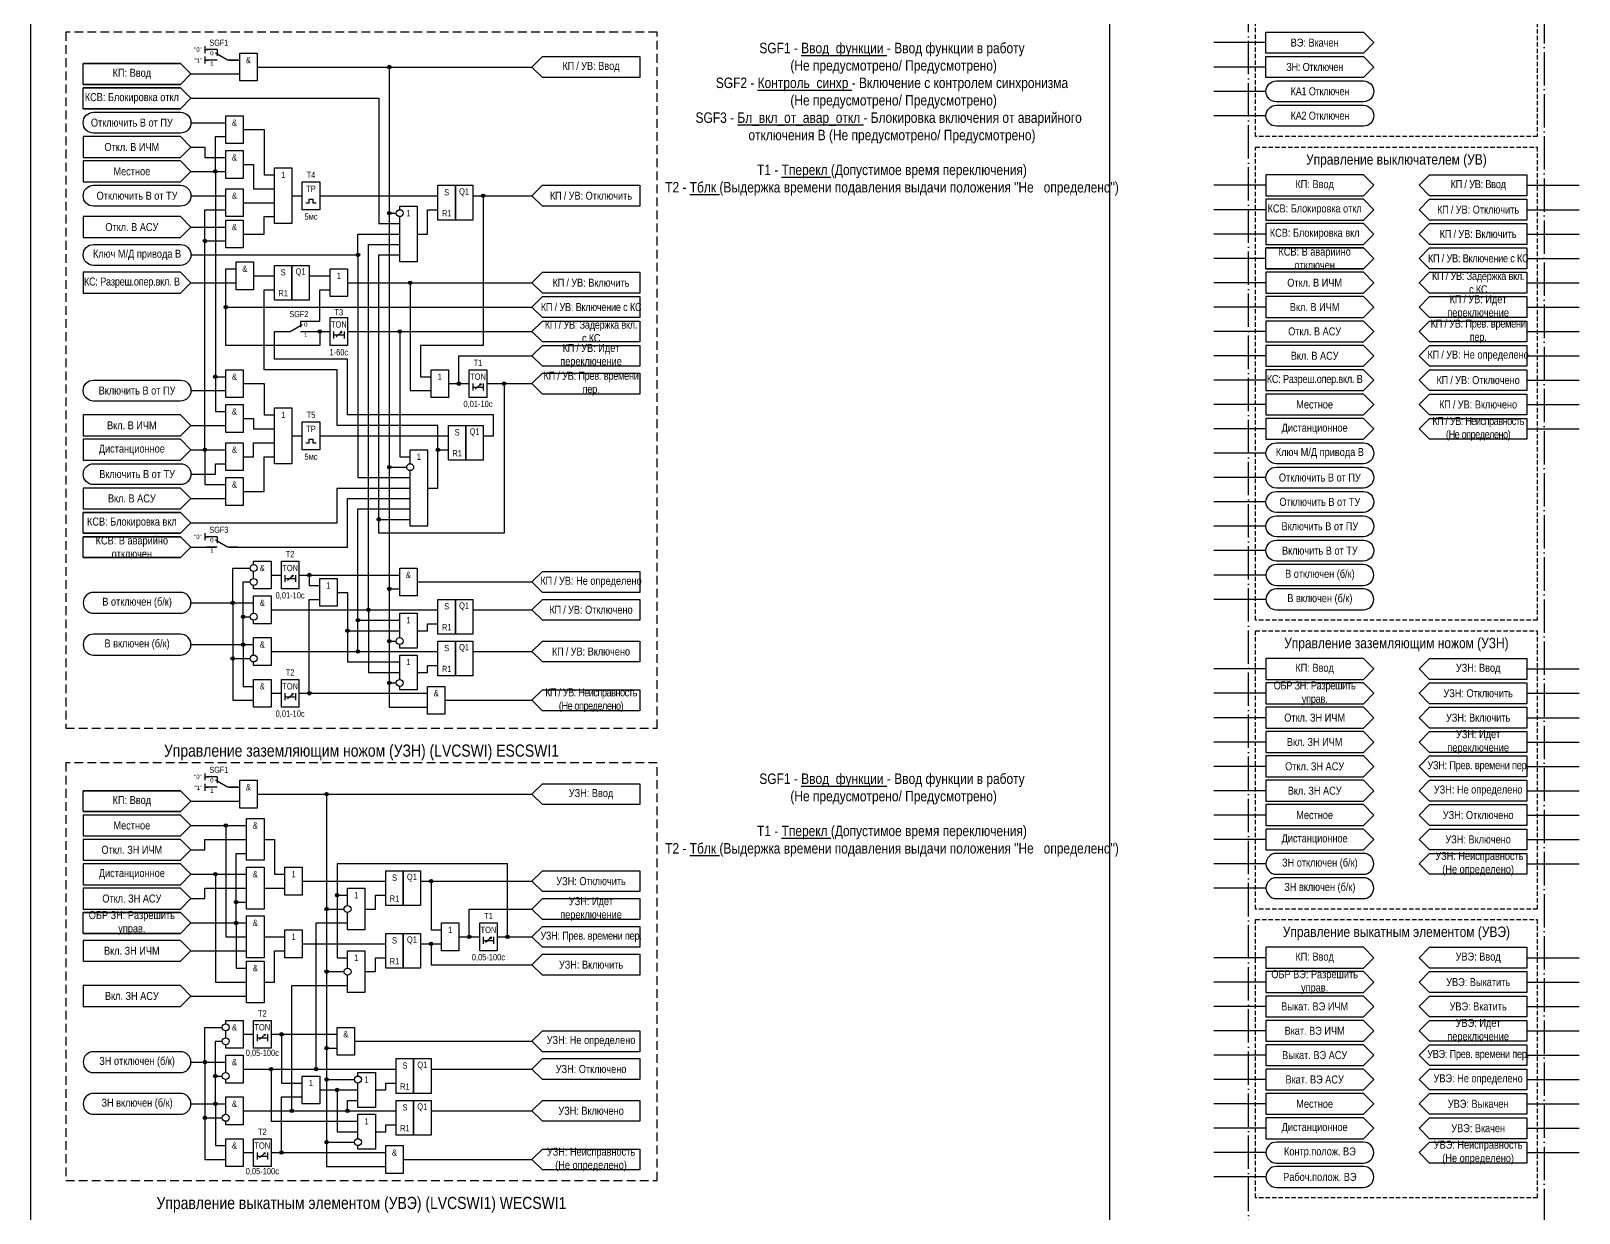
# Model space of a CAD drawing. Header units: millimetres. Extents: x -45 to 445, y -162 to 682.
# Drawn here: x 0 to 445, y 130.6 to 470.4 of the extents above; entities that cross this region are included whole.
import ezdxf
from ezdxf.enums import TextEntityAlignment as Align

# ---------------------------------------------------------------- set-up
doc = ezdxf.new("R2010")
doc.units = ezdxf.units.MM
doc.linetypes.add('ACAD_ISO04W100', pattern=[30, 24, -3, 0, -3])
doc.linetypes.add('штриховая2', pattern=[0.375, 0.25, -0.125])
doc.layers.add('TEXT', color=7, linetype='Continuous', lineweight=25)
doc.layers.add('Основная', color=7, linetype='Continuous')
doc.styles.add('2.5_Gost_RD', font='ARIALN.TTF', dxfattribs={"height": 2.5})
doc.styles.add('3.5_Gost_RD', font='ARIALN.TTF', dxfattribs={"height": 3.5})
doc.styles.add('Вывод', font='ARIALN.TTF', dxfattribs={"height": 2.5})
doc.styles.add('Компонент', font='ARIALN.TTF', dxfattribs={"height": 3.5})

# ---------------------------------------------------------------- blocks, each defined once
blk = doc.blocks.new('Точка')
at = {"ltscale": 100}
h = blk.add_hatch(color=256, dxfattribs=at)
h.dxf.hatch_style = 1
edge = h.paths.add_edge_path()
edge.add_arc((0, 0), 0.5, 0, 360)
blk.add_circle((0, 0), 0.5, dxfattribs=at)
blk = doc.blocks.new('*U78')
at = {"layer": 'Основная', "color": 0}
blk.add_line((0, 0), (7, 4), dxfattribs=at)
at = {"layer": 'Основная', "ltscale": 0.35}
blk.add_line((6, 6), (6, 2.5), dxfattribs=at)
blk = doc.blocks.new('*U80')
at = {"layer": 'Основная', "color": 0}
for p, q in [((-3, 6), (-9, 6)), ((-3, 0), (-9, 0)), ((9, 0), (3, 0))]:
    blk.add_line(p, q, dxfattribs=at)
at = {"layer": 'Основная', "ltscale": 0.25, "xscale": -1}
blk.add_blockref('*U78', (3, 0), dxfattribs=at)
at = {"layer": 'Основная'}
for tag, height, style, p in [('ОУ', 3.5, 'Компонент', (-2, 10)), ('В1', 2.5, 'Вывод', (-14, 6)), ('В2', 2.5, 'Вывод', (-6, 4)), ('В3', 2.5, 'Вывод', (-6, -2))]:
    blk.add_attdef(tag, text='', height=height, dxfattribs=dict(at, style=style)).set_placement(p, align=Align.MIDDLE_CENTER)
blk = doc.blocks.new('*U90')
at = {"layer": 'Основная', "color": 0}
for p, q in [((-9, 0), (-3, 0)), ((3, 6), (9, 6)), ((3, 0), (9, 0))]:
    blk.add_line(p, q, dxfattribs=at)
at = {"layer": 'Основная', "ltscale": 0.25}
blk.add_blockref('*U78', (-3, 0), dxfattribs=at)
at = {"layer": 'Основная'}
for tag, height, style, p in [('ОУ', 3.5, 'Компонент', (2, 10)), ('В2', 2.5, 'Вывод', (6, 4)), ('В1', 2.5, 'Вывод', (14, 6)), ('В3', 2.5, 'Вывод', (6, -2))]:
    blk.add_attdef(tag, text='', height=height, dxfattribs=dict(at, style=style)).set_placement(p, align=Align.MIDDLE_CENTER)

msp = doc.modelspace()

# ---------------------------------------------------------------- linework, layer by layer
at = {"ltscale": 100}
for p, q in [((50, 466), (50, 464)), ((50, 465), (51, 465)), ((50, 463), (50, 461)), ((355, 467), (340, 467)), ((50, 462), (51, 462)), ((355, 460), (340, 460)), ((355, 453), (340, 453)), ((355, 446), (340, 446)), ((355, 426), (340, 426)), ((430, 426), (445, 426)), ((355, 419), (340, 419)), ((430, 419), (445, 419)), ((355, 412), (340, 412)), ((430, 412), (445, 412)), ((355, 405), (340, 405)), ((430, 405), (445, 405)), ((355, 398), (340, 398)), ((430, 398), (445, 398)), ((355, 391), (340, 391)), ((430, 391), (445, 391)), ((87.7, 382.46), (89.37, 383.95)), ((89.37, 383.95), (88.85, 383.73)), ((89.37, 383.95), (89.11, 383.48)), ((355, 384), (340, 384)), ((430, 384), (445, 384)), ((355, 377), (340, 377)), ((430, 377), (445, 377)), ((355, 370), (340, 370)), ((430, 370), (445, 370)), ((127.7, 367.46), (129.37, 368.95)), ((129.37, 368.95), (128.85, 368.73)), ((129.37, 368.95), (129.11, 368.48)), ((355, 363), (340, 363)), ((430, 363), (445, 363)), ((355, 356), (340, 356)), ((430, 356), (445, 356)), ((355, 349), (340, 349)), ((355, 342), (340, 342)), ((355, 335), (340, 335)), ((50, 326), (50, 324)), ((50, 325), (51, 325)), ((355, 328), (340, 328)), ((355, 321), (340, 321)), ((77, 314), (77, 314)), ((355, 314), (340, 314)), ((355, 307), (340, 307)), ((355, 287), (340, 287)), ((430, 287), (445, 287)), ((77, 280), (77, 280)), ((355, 280), (340, 280)), ((430, 280), (445, 280)), ((355, 273), (340, 273)), ((430, 273), (445, 273)), ((355, 266), (340, 266)), ((430, 266), (445, 266)), ((355, 259), (340, 259)), ((430, 259), (445, 259)), ((50, 257), (50, 255)), ((50, 256), (51, 256)), ((50, 254), (50, 252)), ((50, 253), (51, 253)), ((355, 252), (340, 252)), ((430, 252), (445, 252)), ((355, 245), (340, 245)), ((430, 245), (445, 245)), ((430, 242), (402, 242)), ((355, 238), (340, 238)), ((430, 238), (445, 238)), ((430, 235), (402, 235)), ((355, 231), (340, 231)), ((430, 231), (445, 231)), ((355, 224), (340, 224)), ((123, 210), (129, 210)), ((134, 210), (134, 210)), ((355, 204), (340, 204)), ((430, 204), (445, 204)), ((355, 197), (340, 197)), ((430, 197), (445, 197)), ((355, 190), (340, 190)), ((430, 190), (445, 190)), ((355, 183), (340, 183)), ((430, 183), (445, 183)), ((69, 182), (69, 182)), ((430, 180), (402, 180)), ((355, 176), (340, 176)), ((430, 176), (445, 176)), ((430, 173), (402, 173)), ((355, 169), (340, 169)), ((430, 166), (402, 166)), ((430, 169), (445, 169)), ((355, 162), (340, 162)), ((430, 162), (445, 162)), ((430, 159), (402, 159)), ((355, 155), (340, 155)), ((430, 152), (402, 152)), ((430, 155), (445, 155)), ((69, 148), (69, 148)), ((355, 148), (340, 148)), ((430, 148), (445, 148)), ((430, 145), (402, 145)), ((355, 141), (340, 141))]:
    msp.add_line(p, q, dxfattribs=at)
at = {"color": 7, "ltscale": 100}
for p, q in [((73.7, 312.46), (75.37, 313.95)), ((75.37, 313.95), (74.85, 313.73)), ((75.37, 313.95), (75.11, 313.48)), ((73.7, 278.46), (75.37, 279.95)), ((75.37, 279.95), (74.85, 279.73)), ((75.37, 279.95), (75.11, 279.48)), ((130.7, 208.46), (132.37, 209.95)), ((132.37, 209.95), (131.85, 209.73)), ((132.37, 209.95), (132.11, 209.48)), ((65.7, 180.46), (67.37, 181.95)), ((67.37, 181.95), (66.85, 181.73)), ((67.37, 181.95), (67.11, 181.48)), ((65.7, 146.46), (67.37, 147.95)), ((67.37, 147.95), (66.85, 147.73)), ((67.37, 147.95), (67.11, 147.48))]:
    msp.add_line(p, q, dxfattribs=at)
at = {"color": 3, "ltscale": 100}
msp.add_lwpolyline([(0, 670), (310, 670), (310, 0), (0, 0)], close=True, dxfattribs=at)
at = {"color": 251, "linetype": 'ACAD_ISO04W100', "lineweight": 30, "ltscale": 0.4, "true_color": 0x58595b}
msp.add_lwpolyline([(350, 670), (435, 670), (435, 107), (350, 107)], close=True, dxfattribs=at)
at = {"linetype": 'штриховая2', "ltscale": 5}
for points in [[(352, 499), (433, 499), (433, 440), (352, 440)], [(352, 437), (433, 437), (433, 301), (352, 301)], [(352, 298), (433, 298), (433, 218), (352, 218)], [(352, 215), (433, 215), (433, 135), (352, 135)]]:
    msp.add_lwpolyline(points, close=True, dxfattribs=at)
at = {"linetype": 'штриховая2', "ltscale": 10}
for points in [[(180, 470), (10, 470), (10, 270), (180, 270)], [(180, 260), (10, 260), (10, 140), (180, 140)]]:
    msp.add_lwpolyline(points, close=True, dxfattribs=at)
at = {"ltscale": 100}
for points in [[(355, 470), (383, 470), (386, 467), (383, 464), (355, 464), (355, 470)], [(144, 460), (147, 463), (175, 463), (175, 457), (147, 457), (144, 460)], [(355, 463), (383, 463), (386, 460), (383, 457), (355, 457), (355, 463)], [(15, 455), (43, 455), (46, 458), (43, 461), (15, 461), (43, 461), (46, 458), (43, 455), (15, 455), (15, 461)], [(57, 462), (60, 462)], [(65, 460), (144, 460)], [(65, 460), (103, 460), (103, 418), (105, 418)], [(65, 460), (103, 460), (103, 345), (108, 345)], [(65, 460), (103, 460), (103, 295), (105, 295)], [(65, 460), (103, 460), (103, 276), (114, 276)], [(65, 460), (103, 460), (103, 310), (106, 310)], [(65, 460), (103, 460), (103, 283), (105, 283)], [(15, 448), (43, 448), (46, 451), (43, 454), (15, 454), (43, 454), (46, 451), (43, 448), (15, 448), (15, 454)], [(46, 458), (60, 458)], [(46, 451), (100, 451), (100, 415), (106, 415)], [(46, 444), (56, 444)], [(61, 442), (67, 442), (67, 429), (70, 429)], [(46, 430), (53, 430), (53, 440), (56, 440)], [(46, 437), (50, 437), (50, 434), (56, 434)], [(61, 432), (64, 432), (64, 425), (70, 425)], [(46, 430), (53, 430), (53, 371), (56, 371)], [(46, 430), (53, 430), (53, 361), (56, 361)], [(46, 430), (56, 430)], [(399, 426), (402, 429), (430, 429), (430, 423), (402, 423), (399, 426)], [(46, 423), (56, 423)], [(75, 423), (78, 423)], [(83, 423), (117, 423)], [(127, 423), (130, 423), (130, 380), (112, 380), (112, 371), (115, 371)], [(127, 423), (144, 423)], [(175, 420), (147, 420), (144, 423), (147, 426), (175, 426), (175, 420), (147, 420), (144, 423), (147, 426), (175, 426)], [(46, 350), (50, 350), (50, 419), (56, 419)], [(61, 421), (70, 421)], [(79, 421), (80, 421), (80, 422), (81, 422), (81, 421), (82, 421)], [(106, 419), (106, 420), (111, 420), (111, 404), (106, 404), (106, 417)], [(111, 412), (114, 412), (114, 419), (117, 419)], [(430, 416), (402, 416), (399, 419), (402, 422), (430, 422), (430, 416), (402, 416), (399, 419), (402, 422), (430, 422)], [(46, 414), (56, 414)], [(61, 412), (67, 412), (67, 417), (70, 417)], [(430, 409), (402, 409), (399, 412), (402, 415), (430, 415), (430, 409), (402, 409), (399, 412), (402, 415), (430, 415)], [(46, 406), (94, 406), (94, 412), (106, 412)], [(46, 350), (50, 350), (50, 410), (56, 410)], [(46, 406), (94, 406), (94, 342), (109, 342)], [(69, 304), (97, 304), (97, 409), (106, 409)], [(131, 369), (136, 369), (136, 326), (100, 326), (100, 406), (106, 406)], [(355, 402), (383, 402), (386, 405), (383, 408), (355, 408), (383, 408), (386, 405), (383, 402), (355, 402), (355, 408)], [(399, 405), (402, 408), (430, 408), (430, 402), (402, 402), (399, 405)], [(78, 384), (83, 384), (83, 380), (56, 380), (56, 402), (59, 402)], [(175, 395), (147, 395), (144, 398), (147, 401), (175, 401), (175, 395), (147, 395), (144, 398), (147, 401), (175, 401)], [(399, 398), (402, 401), (430, 401), (430, 395), (402, 395), (399, 398)], [(46, 398), (59, 398)], [(64, 400), (70, 400)], [(64, 400), (70, 400)], [(80, 400), (86, 400)], [(91, 398), (109, 398), (109, 367), (115, 367)], [(91, 398), (144, 398)], [(114, 339), (117, 339), (117, 357), (88, 357), (88, 373), (67, 373), (67, 396), (70, 396)], [(78, 387), (83, 387), (83, 396), (86, 396)], [(175, 388), (147, 388), (144, 391), (147, 394), (175, 394), (175, 388), (147, 388), (144, 391), (147, 394), (175, 394)], [(399, 391), (402, 394), (430, 394), (430, 388), (402, 388), (399, 391)], [(78, 384), (83, 384), (83, 380), (56, 380), (56, 391), (144, 391)], [(130, 354), (133, 354), (133, 360), (91, 360), (91, 376), (70, 376), (70, 384), (73, 384)], [(78, 384), (86, 384)], [(87, 384), (87, 382)], [(87, 383), (90, 383)], [(90, 384), (90, 382)], [(91, 384), (144, 384)], [(91, 384), (106, 384), (106, 348), (109, 348)], [(175, 381), (147, 381), (144, 384), (147, 387), (175, 387), (175, 381), (147, 381), (144, 384), (147, 387), (175, 387)], [(430, 381), (402, 381), (399, 384), (402, 387), (430, 387), (430, 381), (402, 381), (399, 384), (402, 387), (430, 387)], [(175, 374), (147, 374), (144, 377), (147, 380), (175, 380), (175, 374), (147, 374), (144, 377), (147, 380), (175, 380)], [(399, 377), (402, 380), (430, 380), (430, 374), (402, 374), (399, 377)], [(120, 369), (123, 369), (123, 377), (144, 377)], [(175, 366), (147, 366), (144, 369), (147, 372), (175, 372), (175, 366), (147, 366), (144, 369), (147, 372), (175, 372)], [(399, 370), (402, 373), (430, 373), (430, 367), (402, 367), (399, 370)], [(46, 367), (56, 367)], [(61, 369), (67, 369), (67, 360), (70, 360)], [(131, 369), (136, 369), (136, 326), (100, 326), (100, 330), (109, 330)], [(120, 369), (126, 369)], [(127, 369), (127, 367)], [(127, 368), (130, 368)], [(130, 369), (130, 367)], [(131, 369), (144, 369)], [(399, 363), (402, 366), (430, 366), (430, 360), (402, 360), (399, 363)], [(46, 357), (56, 357)], [(61, 359), (64, 359), (64, 356), (70, 356)], [(399, 356), (402, 359), (430, 359), (430, 353), (402, 353), (399, 356)], [(61, 348), (64, 348), (64, 352), (70, 352)], [(75, 354), (78, 354)], [(79, 352), (80, 352), (80, 353), (81, 353), (81, 352), (82, 352)], [(83, 354), (120, 354)], [(46, 350), (56, 350)], [(46, 350), (50, 350), (50, 340), (56, 340)], [(61, 338), (67, 338), (67, 348), (70, 348)], [(109, 346), (109, 350), (114, 350), (114, 328), (109, 328), (109, 344)], [(114, 339), (117, 339), (117, 350), (120, 350)], [(46, 343), (53, 343), (53, 346), (56, 346)], [(46, 329), (88, 329), (88, 339), (109, 339)], [(46, 336), (56, 336)], [(57, 322), (91, 322), (91, 336), (109, 336)], [(15, 326), (43, 326), (46, 329), (43, 332), (15, 332), (43, 332), (46, 329), (43, 326), (15, 326), (15, 332)], [(69, 292), (94, 292), (94, 333), (109, 333)], [(15, 319), (43, 319), (46, 322), (43, 325), (15, 325), (43, 325), (46, 322), (43, 319), (15, 319), (15, 325)], [(46, 322), (53, 322)], [(46, 306), (58, 306), (58, 316), (63, 316)], [(64, 317), (64, 318), (69, 318), (69, 310), (64, 310), (64, 311)], [(46, 294), (61, 294), (61, 312), (63, 312)], [(64, 313), (64, 315)], [(69, 314), (72, 314)], [(73, 314), (73, 312)], [(73, 313), (76, 313)], [(76, 314), (76, 312)], [(77, 314), (106, 314)], [(77, 314), (80, 314), (80, 311), (83, 311)], [(111, 312), (144, 312)], [(175, 309), (147, 309), (144, 312), (147, 315), (175, 315), (175, 309), (147, 309), (144, 312), (147, 315), (175, 315)], [(64, 303), (64, 308), (69, 308), (69, 300), (64, 300), (64, 301)], [(88, 309), (91, 309), (91, 298), (106, 298)], [(88, 309), (91, 309), (91, 289), (106, 289)], [(46, 306), (64, 306)], [(46, 306), (58, 306), (58, 290), (63, 290)], [(46, 306), (58, 306), (58, 278), (64, 278)], [(69, 304), (117, 304)], [(69, 304), (97, 304), (97, 286), (106, 286)], [(77, 280), (80, 280), (80, 307), (83, 307)], [(106, 296), (106, 303), (111, 303), (111, 293), (106, 293), (106, 294)], [(127, 304), (144, 304)], [(175, 301), (147, 301), (144, 304), (147, 307), (175, 307), (175, 301), (147, 301), (144, 304), (147, 307), (175, 307)], [(46, 294), (61, 294), (61, 302), (63, 302)], [(69, 292), (94, 292), (94, 301), (106, 301)], [(111, 298), (114, 298), (114, 300), (117, 300)], [(46, 294), (64, 294)], [(46, 294), (61, 294), (61, 282), (64, 282)], [(64, 291), (64, 296), (69, 296), (69, 288), (64, 288), (64, 289)], [(175, 289), (147, 289), (144, 292), (147, 295), (175, 295), (175, 289), (147, 289), (144, 292), (147, 295), (175, 295)], [(69, 292), (117, 292)], [(106, 284), (106, 291), (111, 291), (111, 281), (106, 281), (106, 282)], [(127, 292), (144, 292)], [(399, 287), (402, 290), (430, 290), (430, 284), (402, 284), (399, 287)], [(111, 286), (114, 286), (114, 288), (117, 288)], [(175, 275), (147, 275), (144, 278), (147, 281), (175, 281), (175, 275), (147, 275), (144, 278), (147, 281), (175, 281)], [(399, 280), (402, 283), (430, 283), (430, 277), (402, 277), (399, 280)], [(69, 280), (72, 280)], [(73, 280), (73, 278)], [(73, 279), (76, 279)], [(76, 280), (76, 278)], [(77, 280), (114, 280)], [(119, 278), (144, 278)], [(399, 273), (402, 276), (430, 276), (430, 270), (402, 270), (399, 273)], [(399, 266), (402, 269), (430, 269), (430, 263), (402, 263), (399, 266)], [(399, 259), (402, 262), (430, 262), (430, 256), (402, 256), (399, 259)], [(144, 251), (147, 254), (175, 254), (175, 248), (147, 248), (144, 251)], [(399, 252), (402, 255), (430, 255), (430, 249), (402, 249), (399, 252)], [(15, 246), (43, 246), (46, 249), (43, 252), (15, 252), (43, 252), (46, 249), (43, 246), (15, 246), (15, 252)], [(57, 253), (60, 253)], [(65, 251), (144, 251)], [(65, 251), (85, 251), (85, 218), (90, 218)], [(65, 251), (85, 251), (85, 200), (90, 200)], [(65, 251), (85, 251), (85, 169), (93, 169)], [(65, 251), (85, 251), (85, 144), (102, 144)], [(65, 251), (85, 251), (85, 178), (88, 178)], [(65, 251), (85, 251), (85, 151), (93, 151)], [(46, 249), (60, 249)], [(399, 245), (402, 248), (430, 248), (430, 242), (402, 242), (399, 245)], [(46, 242), (62, 242)], [(46, 242), (56, 242), (56, 210), (62, 210)], [(399, 238), (402, 241), (430, 241), (430, 235), (402, 235), (399, 238)], [(46, 235), (50, 235), (50, 238), (62, 238)], [(67, 238), (70, 238), (70, 228), (73, 228)], [(46, 214), (59, 214), (59, 234), (62, 234)], [(399, 231), (402, 234), (430, 234), (430, 228), (402, 228), (399, 231)], [(46, 228), (62, 228)], [(46, 228), (53, 228), (53, 197), (62, 197)], [(134, 210), (137, 210), (137, 231), (88, 231), (88, 222), (91, 222)], [(134, 210), (137, 210), (137, 231), (88, 231), (88, 204), (91, 204)], [(175, 223), (147, 223), (144, 226), (147, 229), (175, 229), (175, 223), (147, 223), (144, 226), (147, 229), (175, 229)], [(46, 221), (50, 221), (50, 224), (62, 224)], [(67, 224), (73, 224)], [(78, 226), (102, 226)], [(91, 219), (91, 224), (96, 224), (96, 212), (91, 212), (91, 217)], [(112, 226), (144, 226)], [(112, 226), (115, 226), (115, 212), (118, 212)], [(46, 214), (59, 214), (59, 220), (62, 220)], [(96, 218), (99, 218), (99, 222), (102, 222)], [(175, 215), (147, 215), (144, 218), (147, 221), (175, 221), (175, 215), (147, 215), (144, 218), (147, 221), (175, 221)], [(15, 211), (43, 211), (46, 214), (43, 217), (15, 217), (43, 217), (46, 214), (43, 211), (15, 211), (15, 217)], [(46, 214), (62, 214)], [(46, 214), (59, 214), (59, 201), (62, 201)], [(61, 172), (82, 172), (82, 214), (91, 214)], [(123, 210), (126, 210), (126, 218), (144, 218)], [(67, 210), (73, 210)], [(130, 210), (130, 208)], [(133, 210), (133, 208)], [(134, 210), (144, 210)], [(175, 207), (147, 207), (144, 210), (147, 213), (175, 213), (175, 207), (147, 207), (144, 210), (147, 213), (175, 213)], [(46, 206), (62, 206)], [(67, 197), (70, 197), (70, 206), (73, 206)], [(78, 208), (102, 208)], [(91, 201), (91, 206), (96, 206), (96, 194), (91, 194), (91, 199)], [(112, 208), (115, 208), (115, 202), (144, 202)], [(112, 208), (118, 208)], [(130, 209), (133, 209)], [(175, 199), (147, 199), (144, 202), (147, 205), (175, 205), (175, 199), (147, 199), (144, 202), (147, 205), (175, 205)], [(399, 204), (402, 207), (430, 207), (430, 201), (402, 201), (399, 204)], [(96, 200), (99, 200), (99, 204), (102, 204)], [(61, 160), (75, 160), (75, 196), (91, 196)], [(399, 197), (402, 200), (430, 200), (430, 194), (402, 194), (399, 197)], [(46, 193), (62, 193)], [(399, 190), (402, 193), (430, 193), (430, 187), (402, 187), (399, 190)], [(46, 174), (50, 174), (50, 184), (55, 184)], [(56, 185), (56, 186), (61, 186), (61, 178), (56, 178), (56, 179)], [(56, 181), (56, 183)], [(175, 177), (147, 177), (144, 180), (147, 183), (175, 183), (175, 177), (147, 177), (144, 180), (147, 183), (175, 183)], [(399, 183), (402, 186), (430, 186), (430, 180), (402, 180), (399, 183)], [(46, 162), (53, 162), (53, 180), (55, 180)], [(61, 182), (64, 182)], [(65, 182), (65, 180)], [(65, 181), (68, 181)], [(68, 182), (68, 180)], [(69, 182), (88, 182)], [(69, 182), (72, 182), (72, 168), (78, 168)], [(93, 180), (144, 180)], [(399, 176), (402, 179), (430, 179), (430, 173), (402, 173), (399, 176)], [(46, 174), (56, 174)], [(46, 174), (50, 174), (50, 158), (55, 158)], [(46, 174), (50, 174), (50, 146), (56, 146)], [(56, 171), (56, 176), (61, 176), (61, 168), (56, 168), (56, 169)], [(175, 169), (147, 169), (144, 172), (147, 175), (175, 175), (175, 169), (147, 169), (144, 172), (147, 175), (175, 175)], [(46, 162), (53, 162), (53, 170), (55, 170)], [(61, 172), (105, 172)], [(61, 172), (69, 172), (69, 157), (94, 157)], [(94, 170), (94, 171), (99, 171), (99, 161), (94, 161), (94, 168)], [(115, 172), (144, 172)], [(399, 169), (402, 172), (430, 172), (430, 166), (402, 166), (399, 169)], [(83, 166), (88, 166), (88, 154), (94, 154)], [(83, 166), (94, 166)], [(99, 166), (102, 166), (102, 168), (105, 168)], [(399, 162), (402, 165), (430, 165), (430, 159), (402, 159), (399, 162)], [(46, 162), (56, 162)], [(46, 162), (53, 162), (53, 150), (56, 150)], [(56, 159), (56, 164), (61, 164), (61, 156), (56, 156), (56, 157)], [(61, 160), (91, 160), (91, 163), (94, 163)], [(69, 148), (72, 148), (72, 164), (78, 164)], [(175, 157), (147, 157), (144, 160), (147, 163), (175, 163), (175, 157), (147, 157), (144, 160), (147, 163), (175, 163)], [(61, 160), (105, 160)], [(94, 152), (94, 159), (99, 159), (99, 149), (94, 149), (94, 150)], [(99, 154), (102, 154), (102, 156), (105, 156)], [(115, 160), (144, 160)], [(399, 155), (402, 158), (430, 158), (430, 152), (402, 152), (399, 155)], [(61, 148), (64, 148)], [(65, 148), (65, 146)], [(65, 147), (68, 147)], [(68, 148), (68, 146)], [(69, 148), (102, 148)], [(175, 143), (147, 143), (144, 146), (147, 149), (175, 149), (175, 143), (147, 143), (144, 146), (147, 149), (175, 149)], [(399, 148), (402, 151), (430, 151), (430, 145), (402, 145), (399, 148)], [(107, 146), (144, 146)]]:
    msp.add_lwpolyline(points, dxfattribs=at)
for points in [[(60, 464), (65, 464), (65, 456), (60, 456)], [(56, 446), (61, 446), (61, 438), (56, 438)], [(15, 440), (15, 434), (43, 434), (46, 437), (43, 440)], [(15, 433), (15, 427), (43, 427), (46, 430), (43, 433)], [(56, 436), (61, 436), (61, 428), (56, 428)], [(70, 431), (75, 431), (75, 415), (70, 415)], [(56, 425), (61, 425), (61, 417), (56, 417)], [(78, 427), (83, 427), (83, 419), (78, 419)], [(117, 426), (122, 426), (122, 416), (117, 416)], [(122, 426), (127, 426), (127, 416), (122, 416)], [(15, 417), (15, 411), (43, 411), (46, 414), (43, 417)], [(56, 416), (61, 416), (61, 408), (56, 408)], [(15, 401), (15, 395), (43, 395), (46, 398), (43, 401)], [(59, 404), (64, 404), (64, 396), (59, 396)], [(70, 403), (75, 403), (75, 393), (70, 393)], [(75, 403), (80, 403), (80, 393), (75, 393)], [(86, 402), (91, 402), (91, 394), (86, 394)], [(86, 388), (91, 388), (91, 380), (86, 380)], [(56, 373), (61, 373), (61, 365), (56, 365)], [(115, 373), (120, 373), (120, 365), (115, 365)], [(126, 373), (131, 373), (131, 365), (126, 365)], [(56, 363), (61, 363), (61, 355), (56, 355)], [(70, 362), (75, 362), (75, 346), (70, 346)], [(15, 360), (15, 354), (43, 354), (46, 357), (43, 360)], [(78, 358), (83, 358), (83, 350), (78, 350)], [(120, 357), (125, 357), (125, 347), (120, 347)], [(125, 357), (130, 357), (130, 347), (125, 347)], [(15, 353), (15, 347), (43, 347), (46, 350), (43, 353)], [(56, 352), (61, 352), (61, 344), (56, 344)], [(15, 339), (15, 333), (43, 333), (46, 336), (43, 339)], [(56, 342), (61, 342), (61, 334), (56, 334)], [(72, 318), (77, 318), (77, 310), (72, 310)], [(106, 316), (111, 316), (111, 308), (106, 308)], [(83, 313), (88, 313), (88, 305), (83, 305)], [(117, 307), (122, 307), (122, 297), (117, 297)], [(122, 307), (127, 307), (127, 297), (122, 297)], [(117, 295), (122, 295), (122, 285), (117, 285)], [(122, 295), (127, 295), (127, 285), (122, 285)], [(64, 284), (69, 284), (69, 276), (64, 276)], [(72, 284), (77, 284), (77, 276), (72, 276)], [(114, 282), (119, 282), (119, 274), (114, 274)], [(60, 255), (65, 255), (65, 247), (60, 247)], [(15, 245), (15, 239), (43, 239), (46, 242), (43, 245)], [(62, 244), (67, 244), (67, 232), (62, 232)], [(15, 238), (15, 232), (43, 232), (46, 235), (43, 238)], [(15, 231), (15, 225), (43, 225), (46, 228), (43, 231)], [(62, 230), (67, 230), (67, 218), (62, 218)], [(73, 230), (78, 230), (78, 222), (73, 222)], [(102, 229), (107, 229), (107, 219), (102, 219)], [(107, 229), (112, 229), (112, 219), (107, 219)], [(15, 224), (15, 218), (43, 218), (46, 221), (43, 224)], [(62, 216), (67, 216), (67, 204), (62, 204)], [(118, 214), (123, 214), (123, 206), (118, 206)], [(129, 214), (134, 214), (134, 206), (129, 206)], [(73, 212), (78, 212), (78, 204), (73, 204)], [(102, 211), (107, 211), (107, 201), (102, 201)], [(107, 211), (112, 211), (112, 201), (107, 201)], [(15, 209), (15, 203), (43, 203), (46, 206), (43, 209)], [(62, 203), (67, 203), (67, 191), (62, 191)], [(15, 196), (15, 190), (43, 190), (46, 193), (43, 196)], [(64, 186), (69, 186), (69, 178), (64, 178)], [(88, 184), (93, 184), (93, 176), (88, 176)], [(105, 175), (110, 175), (110, 165), (105, 165)], [(110, 175), (115, 175), (115, 165), (110, 165)], [(78, 170), (83, 170), (83, 162), (78, 162)], [(105, 163), (110, 163), (110, 153), (105, 153)], [(110, 163), (115, 163), (115, 153), (110, 153)], [(56, 152), (61, 152), (61, 144), (56, 144)], [(64, 152), (69, 152), (69, 144), (64, 144)], [(102, 150), (107, 150), (107, 142), (102, 142)]]:
    msp.add_lwpolyline(points, close=True, dxfattribs=at)
for points in [[(358, 450, -1), (358, 456), (383, 456, -1), (383, 450)], [(18, 441, -1), (18, 447), (43, 447, -1), (43, 441)], [(358, 443, -1), (358, 449), (383, 449, -1), (383, 443)], [(18, 420, -1), (18, 426), (43, 426, -1), (43, 420)], [(18, 403, -1), (18, 409), (43, 409, -1), (43, 403)], [(18, 364, -1), (18, 370), (43, 370, -1), (43, 364)], [(358, 346, -1), (358, 352), (383, 352, -1), (383, 346)], [(18, 340, -1), (18, 346), (43, 346, -1), (43, 340)], [(358, 339, -1), (358, 345), (383, 345, -1), (383, 339)], [(358, 332, -1), (358, 338), (383, 338, -1), (383, 332)], [(358, 325, -1), (358, 331), (383, 331, -1), (383, 325)], [(358, 318, -1), (358, 324), (383, 324, -1), (383, 318)], [(358, 311), (383, 311, 1), (383, 317), (358, 317, 1)], [(18, 303), (43, 303, 1), (43, 309), (18, 309, 1)], [(358, 304), (383, 304, 1), (383, 310), (358, 310, 1)], [(18, 291), (43, 291, 1), (43, 297), (18, 297, 1)], [(358, 228), (383, 228, 1), (383, 234), (358, 234, 1)], [(358, 221), (383, 221, 1), (383, 227), (358, 227, 1)], [(18, 171), (43, 171, 1), (43, 177), (18, 177, 1)], [(18, 159), (43, 159, 1), (43, 165), (18, 165, 1)], [(358, 145), (383, 145, 1), (383, 151), (358, 151, 1)], [(358, 138), (383, 138, 1), (383, 144), (358, 144, 1)]]:
    msp.add_lwpolyline(points, format="xyb", close=True, dxfattribs=at)
for centre in [(106, 418), (109, 345), (64, 316), (64, 312), (64, 302), (106, 295), (64, 290), (106, 283), (91, 218), (91, 200), (56, 184), (56, 180), (56, 170), (94, 169), (56, 158), (94, 151)]:
    msp.add_circle(centre, 1, dxfattribs=at)
at = {"layer": 'TEXT', "ltscale": 100}
for points in [[(355, 429), (355, 423), (383, 423), (386, 426), (383, 429)], [(355, 422), (355, 416), (383, 416), (386, 419), (383, 422)], [(355, 415), (355, 409), (383, 409), (386, 412), (383, 415)], [(355, 401), (355, 395), (383, 395), (386, 398), (383, 401)], [(355, 394), (355, 388), (383, 388), (386, 391), (383, 394)], [(355, 387), (355, 381), (383, 381), (386, 384), (383, 387)], [(355, 380), (355, 374), (383, 374), (386, 377), (383, 380)], [(355, 373), (355, 367), (383, 367), (386, 370), (383, 373)], [(355, 366), (355, 360), (383, 360), (386, 363), (383, 366)], [(355, 359), (355, 353), (383, 353), (386, 356), (383, 359)], [(355, 290), (355, 284), (383, 284), (386, 287), (383, 290)], [(355, 283), (355, 277), (383, 277), (386, 280), (383, 283)], [(355, 276), (355, 270), (383, 270), (386, 273), (383, 276)], [(355, 269), (355, 263), (383, 263), (386, 266), (383, 269)], [(355, 262), (355, 256), (383, 256), (386, 259), (383, 262)], [(355, 255), (355, 249), (383, 249), (386, 252), (383, 255)], [(355, 248), (355, 242), (383, 242), (386, 245), (383, 248)], [(355, 241), (355, 235), (383, 235), (386, 238), (383, 241)], [(355, 207), (355, 201), (383, 201), (386, 204), (383, 207)], [(355, 200), (355, 194), (383, 194), (386, 197), (383, 200)], [(355, 193), (355, 187), (383, 187), (386, 190), (383, 193)], [(355, 186), (355, 180), (383, 180), (386, 183), (383, 186)], [(355, 179), (355, 173), (383, 173), (386, 176), (383, 179)], [(355, 172), (355, 166), (383, 166), (386, 169), (383, 172)], [(355, 165), (355, 159), (383, 159), (386, 162), (383, 165)], [(355, 158), (355, 152), (383, 152), (386, 155), (383, 158)]]:
    msp.add_lwpolyline(points, close=True, dxfattribs=at)

# ---------------------------------------------------------------- block references
at = {"ltscale": 100}
for p in [(103, 460), (53, 430), (130, 423), (103, 418), (50, 410), (94, 406), (109, 398), (56, 391), (83, 384), (106, 384), (53, 371), (123, 369), (136, 369), (50, 350), (117, 350), (103, 345), (100, 330), (103, 310), (103, 295), (85, 251), (56, 242), (53, 228), (88, 222), (59, 220), (85, 218), (59, 214), (137, 210), (85, 200), (85, 178), (85, 169)]:
    msp.add_blockref('Точка', p, dxfattribs=at)
at = {"color": 2, "ltscale": 100}
for p in [(80, 314), (58, 306), (97, 304), (61, 302), (91, 298), (94, 301), (61, 294), (58, 290), (94, 292), (80, 280), (103, 283), (72, 182), (50, 174), (53, 170), (69, 172), (82, 172), (88, 166), (53, 162), (75, 160), (91, 160), (50, 158), (85, 151), (72, 148)]:
    msp.add_blockref('Точка', p, dxfattribs=at)
at = {"color": 1, "ltscale": 100}
for p in [(115, 226), (126, 210), (115, 208)]:
    msp.add_blockref('Точка', p, dxfattribs=at)
at = {"layer": 'Основная', "ltscale": 0.25, "xscale": 0.5, "yscale": 0.5, "zscale": 0.5}
for p, values in [((55, 462), {'ОУ': 'SGF1', 'В1': '"0"', 'В2': '0', 'В3': '1'}), ((55, 322), {'ОУ': 'SGF3', 'В1': '"0"', 'В2': '0', 'В3': '1'}), ((55, 253), {'ОУ': 'SGF1', 'В1': '"0"', 'В2': '0', 'В3': '1'})]:
    msp.add_blockref('*U80', p, dxfattribs=at).add_auto_attribs(values)
at = {"layer": 'Основная', "ltscale": 0.25}
ref = msp.add_blockref('*U90', (76, 384), dxfattribs=dict(at, xscale=0.5, yscale=0.5, zscale=0.5))
ref.add_attrib('ОУ', 'SGF2', dxfattribs={"height": 1.75, "style": 'Компонент'}).set_placement((77, 389), align=Align.MIDDLE_CENTER)
ref.add_attrib('В2', '0', dxfattribs={"height": 1.25, "style": 'Вывод'}).set_placement((79, 386), align=Align.MIDDLE_CENTER)
ref.add_attrib('В3', '1', dxfattribs={"height": 1.25, "style": 'Вывод'}).set_placement((79, 383), align=Align.MIDDLE_CENTER)

# ---------------------------------------------------------------- texts
at = {"color": 0, "ltscale": 100, "char_height": 2.3, "width": 28, "attachment_point": 5, "style": '2.5_Gost_RD'}
for s, insert in [('{\\C256;ВЭ: Вкачен}', (369, 467)), ('{\\T0.95;\\C256;ЗН: Отключен}', (369, 460))]:
    msp.add_mtext(s, dxfattribs=dict(at, insert=insert))
at = {"ltscale": 100, "attachment_point": 5, "style": '2.5_Gost_RD'}
for s, insert, char_height, width in [('{\\C256;&}', (62.5, 462), 1.8, 5), ('{\\T0.95;КП / }УВ: Ввод', (161, 460), 2.3, 28), ('{\\T0.95;КА1 Отключен}', (370.5, 453), 2.3, 31), ('Отключить В от ПУ', (29, 444), 2.3, 28), ('{\\T0.95;КА2 Отключен}', (370.5, 446), 2.3, 31), ('{\\C256;&}', (58.5, 444), 1.8, 5), ('Откл. В ИЧМ', (29, 437), 2.3, 28), ('{\\C256;&}', (58.5, 434), 1.8, 5), ('Местное', (29, 430), 2.3, 28), ('1', (72.5, 429), 1.8, 5), ('T4', (80.5, 429), 1.8, 5), ('{\\T0.95;КП / УВ: Ввод}', (416, 426), 2.3, 28), ('Отключить В от ТУ', (30.5, 423), 2.3, 31), ('{\\C256;&}', (58.5, 423), 1.8, 5), ('TP', (80.5, 425), 1.8, 5), ('S', (119.5, 424), 1.8, 5), ('Q1', (124.5, 424), 1.8, 5), ('{\\T0.95;КП / }УВ: Отключить', (161, 423), 2.3, 28), ('1', (108.5, 418), 1.8, 5), ('R1', (119.5, 418), 1.8, 5), ('{\\T0.95;КП / }УВ: Отключить', (416, 419), 2.3, 28), ('Откл. В АСУ', (29, 414), 2.3, 28), ('{\\C256;&}', (58.5, 414), 1.8, 5), ('5мс', (80.5, 417), 1.8, 5), ('{\\T0.95;КП / }УВ: Включить', (416, 412), 2.3, 28), ('Ключ М/Д привода В', (30.5, 406), 2.3, 31), ('{\\C256;&}', (61.5, 402), 1.8, 5), ('S', (72.5, 401), 1.8, 5), ('Q1', (77.5, 401), 1.8, 5), ('1', (88.5, 400), 1.8, 5), ('{\\T0.95;КП / УВ: Задержка вкл. с КС}', (416, 398), 2.3, 28), ('{\\T0.95;КС: Разреш.опер.вкл. В}', (29, 398), 2.3, 28), ('{\\T0.95;КП / }УВ: Включить', (161, 398), 2.3, 28), ('R1', (72.5, 395), 1.8, 5), ('{\\T0.95;КП / УВ: Включение с КС}', (161, 391), 2.3, 28), ('{\\T0.95;КП / }УВ: Идет переключение', (416, 391), 2.3, 28), ('T3', (88.5, 389.5), 1.8, 5), ('{\\T0.95;КП / УВ: Задержка вкл. с КС}', (161, 384), 2.3, 28), ('{\\T0.95;КП / УВ: Прев. времени пер.}', (416, 384), 2.3, 28), ('TON', (88.5, 386), 1.8, 5), ('1-60с', (88.5, 378), 1.8, 5), ('{\\T0.95;КП / }УВ: Идет переключение', (161, 377), 2.3, 28), ('{\\T0.95;КП / }УВ: Не определено', (416, 377), 2.3, 28), ('T1', (128.5, 375), 1.8, 5), ('{\\C256;&}', (58.5, 371), 1.8, 5), ('1', (117.5, 371), 1.8, 5), ('TON', (128.5, 371), 1.8, 5), ('{\\T0.95;КП / УВ: Прев. времени пер.}', (161, 369), 2.3, 28), ('{\\T0.95;КП / }УВ: Отключено', (416, 370), 2.3, 28), ('Включить В от ПУ', (30.5, 367), 2.3, 31), ('{\\C256;&}', (58.5, 361), 1.8, 5), ('1', (72.5, 360), 1.8, 5), ('T5', (80.5, 360), 1.8, 5), ('0,01-10с', (128.5, 363), 1.8, 5), ('{\\T0.95;КП / }УВ: Включено', (416, 363), 2.3, 28), ('Вкл. В ИЧМ', (29, 357), 2.3, 28), ('TP', (80.5, 356), 1.8, 5), ('Q1', (127.5, 355), 1.8, 5), ('{\\T0.9;КП / УВ: Неисправность \\C3;(Не определено)}', (416, 356), 2.3, 28), ('S', (122.5, 355), 1.8, 5), ('Дистанционное', (29, 350), 2.3, 28), ('{\\C256;&}', (58.5, 350), 1.8, 5), ('5мс', (80.5, 348), 1.8, 5), ('1', (111.5, 348), 1.8, 5), ('R1', (122.5, 349), 1.8, 5), ('Включить В от ТУ', (30.5, 343), 2.3, 31), ('{\\C256;&}', (58.5, 340), 1.8, 5), ('Вкл. В АСУ', (29, 336), 2.3, 28), ('T2', (74.5, 320), 1.8, 5), ('&', (66.5, 316), 1.8, 5), ('TON', (74.5, 316), 1.8, 5), ('1', (85.5, 311), 1.8, 5), ('&', (108.5, 314), 1.8, 5), ('{\\T0.95;КП / }УВ: Не определено', (161, 312), 2.3, 28), ('0,01-10с', (74.5, 308), 1.8, 5), ('&', (66.5, 306), 1.8, 5), ('S', (119.5, 305), 1.8, 5), ('Q1', (124.5, 305), 1.8, 5), ('{\\T0.95;КП / }УВ: Отключено', (161, 304), 2.3, 28), ('1', (108.5, 301), 1.8, 5), ('R1', (119.5, 299), 1.8, 5), ('&', (66.5, 294), 1.8, 5), ('S', (119.5, 293), 1.8, 5), ('Q1', (124.5, 293), 1.8, 5), ('1', (108.5, 289), 1.8, 5), ('{\\T0.95;КП / }УВ: Включено', (161, 292), 2.3, 28), ('T2', (74.5, 286), 1.8, 5), ('R1', (119.5, 287), 1.8, 5), ('УЗН: Ввод', (416, 287), 2.3, 28), ('&', (66.5, 282), 1.8, 5), ('TON', (74.5, 282), 1.8, 5), ('&', (116.5, 280), 1.8, 5), ('{\\T0.9;КП / УВ: Неисправность (Не определено)}', (161, 278), 2.3, 28), ('УЗН: Отключить', (416, 280), 2.3, 28), ('0,01-10с', (74.5, 274), 1.8, 5), ('УЗН: Включить', (416, 273), 2.3, 28), ('УЗН: Идет переключение', (416, 266), 2.3, 28), ('{\\T0.95;УЗН: Прев. времени пер.}', (416, 259), 2.3, 28), ('{\\C256;&}', (62.5, 253), 1.8, 5), ('УЗН: Ввод', (161, 251), 2.3, 28), ('УЗН: Не определено', (416, 252), 2.3, 28), ('УЗН: Отключено', (416, 245), 2.3, 28), ('Местное', (29, 242), 2.3, 28), ('&', (64.5, 242), 1.8, 5), ('Откл. ЗН ИЧМ', (29, 235), 2.3, 28), ('УЗН: Включено', (416, 238), 2.3, 28), ('ЗН отключен (б/к)', (370.5, 231), 2.3, 31), (' УЗН: Неисправность {\\C3;(Не определено)}', (416, 231), 2.3, 28), ('Дистанционное', (29, 228), 2.3, 28), ('&', (64.5, 228), 1.8, 5), ('1', (75.5, 228), 1.8, 5), ('S', (104.5, 227), 1.8, 5), ('Q1', (109.5, 227), 1.8, 5), ('УЗН: Отключить', (161, 226), 2.3, 28), ('1', (93.5, 222), 1.8, 5), ('ЗН включен (б/к)', (370.5, 224), 2.3, 31), ('Откл. ЗН АСУ', (29, 221), 2.3, 28), ('R1', (104.5, 221), 1.8, 5), ('УЗН: Идет переключение', (161, 218), 2.3, 28), ('&', (64.5, 214), 1.8, 5), ('T1', (131.5, 216), 1.8, 5), ('1', (75.5, 210), 1.8, 5), ('S', (104.5, 209), 1.8, 5), ('Q1', (109.5, 209), 1.8, 5), ('1', (120.5, 212), 1.8, 5), ('TON', (131.5, 212), 1.8, 5), ('{\\T0.95;УЗН: Прев. времени пер.}', (161, 210), 2.3, 28), ('Вкл. ЗН ИЧМ', (29, 206), 2.3, 28), ('1', (93.5, 204), 1.8, 5), ('0,05-100с', (131.5, 204), 1.8, 5), ('УВЭ: Ввод', (416, 204), 2.3, 28), ('&', (64.5, 201), 1.8, 5), ('R1', (104.5, 203), 1.8, 5), ('УЗН: Включить', (161, 202), 2.3, 28), ('УВЭ: Выкатить', (416, 197), 2.3, 28), ('Вкл. ЗН АСУ', (29, 193), 2.3, 28), ('T2', (66.5, 188), 1.8, 5), ('УВЭ: Вкатить', (416, 190), 2.3, 28), ('&', (58.5, 184), 1.8, 5), ('TON', (66.5, 184), 1.8, 5), ('&', (90.5, 182), 1.8, 5), ('УВЭ: Идет переключение', (416, 183), 2.3, 28), ('УЗН: Не определено', (161, 180), 2.3, 28), ('&', (58.5, 174), 1.8, 5), ('0,05-100с', (66.5, 176.5), 1.8, 5), ('S', (107.5, 173), 1.8, 5), ('Q1', (112.5, 173), 1.8, 5), ('{\\T0.95;УВЭ: Прев. времени пер.}', (416, 176), 2.3, 28), ('1', (96.5, 169), 1.8, 5), ('УЗН: Отключено', (161, 172), 2.3, 28), ('УВЭ: Не определено', (416, 169), 2.3, 28), ('1', (80.5, 168), 1.8, 5), ('R1', (107.5, 167), 1.8, 5), ('&', (58.5, 162), 1.8, 5), ('S', (107.5, 161), 1.8, 5), ('Q1', (112.5, 161), 1.8, 5), ('УЗН: Включено', (161, 160), 2.3, 28), ('УВЭ: Выкачен', (416, 162), 2.3, 28), ('1', (96.5, 157), 1.8, 5), ('R1', (107.5, 155), 1.8, 5), ('УВЭ: Вкачен', (416, 155), 2.3, 28), ('T2', (66.5, 154), 1.8, 5), ('УВЭ: Неисправность {\\C3;(Не определено)}', (416, 148), 2.3, 28), ('&', (58.5, 150), 1.8, 5), ('TON', (66.5, 150), 1.8, 5), ('&', (104.5, 148), 1.8, 5), ('УЗН: Неисправность (Не определено)', (161, 146), 2.3, 28), ('0,05-100с', (66.5, 142.5), 1.8, 5)]:
    msp.add_mtext(s, dxfattribs=dict(at, insert=insert, char_height=char_height, width=width))
at = {"color": 30, "ltscale": 100, "attachment_point": 5, "style": '3.5_Gost_RD'}
for s, insert, char_height, width in [('SGF1 - {\\LВвод_функции} - Ввод функции в работу \\P^I(Не предусмотрено/ Предусмотрено)\\PSGF2 - {\\LКонтроль_синхр} - Включение с контролем синхронизма\\P^I(Не предусмотрено/ Предусмотрено)\\PSGF3 - {\\LБл_вкл_от_авар_откл} - Блокировка включения от аварийного ^I^Iотключения В^I(Не предусмотрено/ Предусмотрено)\\P\\PТ1 - {\\LТперекл} (Допустимое время переключения)\\PТ2 - {\\LТблк }(Выдержка времени подавления выдачи положения "Не ^I^Iопределено")', (247.5, 445), 3, 125), ('Управление выключателем (УВ)', (392.5, 433), 3, 81), ('Управление заземляющим ножом (УЗН)', (392.5, 294), 3, 81), ('Управление заземляющим ножом (УЗН) (LVCSWI) {\\C6;ESCSWI1}', (95, 263), 3.5, 170), ('SGF1 - {\\LВвод_функции} - Ввод функции в работу \\P^I(Не предусмотрено/ Предусмотрено)\\P\\PТ1 - {\\LТперекл} (Допустимое время переключения)\\PТ2 - {\\LТблк }(Выдержка времени подавления выдачи положения "Не ^I^Iопределено")', (247.5, 245), 3, 125), ('Управление выкатным элементом (УВЭ)', (392.5, 211), 3, 81), ('Управление выкатным элементом (УВЭ) (LVCSWI1) {\\C6;WECSWI1}', (95, 133), 3.5, 170)]:
    msp.add_mtext(s, dxfattribs=dict(at, insert=insert, char_height=char_height, width=width))
at = {"ltscale": 100, "char_height": 1.25, "attachment_point": 1, "style": '3.5_Gost_RD'}
for insert in [(47, 462.5), (47, 253.5)]:
    msp.add_mtext_dynamic_manual_height_columns('"1"', width=2, gutter_width=17.5, heights=[0], dxfattribs=dict(at, insert=insert))
at = {"color": 3, "ltscale": 100, "insert": (416, 405), "char_height": 2.3, "width": 28, "attachment_point": 5, "style": '2.5_Gost_RD'}
msp.add_mtext('{\\T0.95;КП / УВ: Включение с КС}', dxfattribs=at)
at = {"layer": 'TEXT', "color": 0, "ltscale": 100, "char_height": 2.3, "width": 28, "attachment_point": 5, "style": '2.5_Gost_RD'}
for s, insert in [('{\\C256;КП: Ввод}', (29, 458)), ('{\\C256;КСВ: Блокировка откл}', (29, 451)), ('{\\C256;КП: Ввод}', (29, 249))]:
    msp.add_mtext(s, dxfattribs=dict(at, insert=insert))
at = {"layer": 'TEXT', "ltscale": 100, "char_height": 2.3, "attachment_point": 5, "style": '2.5_Gost_RD'}
for s, insert, width in [('КП: Ввод', (369, 426), 28), ('КСВ: Блокировка откл', (369, 419), 28), ('КСВ: Блокировка вкл', (369, 412), 28), ('КСВ: В аварийно отключен', (369, 405), 28), ('Откл. В ИЧМ', (369, 398), 28), ('Вкл. В ИЧМ', (369, 391), 28), ('Откл. В АСУ', (369, 384), 28), ('Вкл. В АСУ', (369, 377), 28), ('{\\T0.95;КС: Разреш.опер.вкл. В}', (369, 370), 28), ('Местное', (369, 363), 28), ('Дистанционное', (369, 356), 28), ('Ключ М/Д привода В', (370.5, 349), 31), ('Отключить В от ПУ', (370.5, 342), 31), ('Отключить В от ТУ', (370.5, 335), 31), ('КСВ: Блокировка вкл', (29, 329), 28), ('КСВ: В аварийно отключен', (29, 322), 28), ('Включить В от ПУ', (370.5, 328), 31), ('Включить В от ТУ', (370.5, 321), 31), ('В отключен (б/к)', (370.5, 314), 31), ('В отключен (б/к)', (30.5, 306), 31), ('В включен (б/к)', (370.5, 307), 31), ('В включен (б/к)', (30.5, 294), 31), ('КП: Ввод', (369, 287), 28), ('{\\T0.95;ОБР ЗН: Разрешить управ.}', (369, 280), 28), ('Откл. ЗН ИЧМ', (369, 273), 28), ('Вкл. ЗН ИЧМ', (369, 266), 28), ('Откл. ЗН АСУ', (369, 259), 28), ('Вкл. ЗН АСУ', (369, 252), 28), ('Местное', (369, 245), 28), ('Дистанционное', (369, 238), 28), ('ОБР ЗН: Разрешить управ.', (29, 214), 28), ('КП: Ввод', (369, 204), 28), ('ОБР ВЭ: Разрешить управ.', (369, 197), 28), ('Выкат. ВЭ ИЧМ', (369, 190), 28), ('Вкат. ВЭ ИЧМ', (369, 183), 28), ('ЗН отключен (б/к)', (30.5, 174), 31), ('Выкат. ВЭ АСУ', (369, 176), 28), ('Вкат. ВЭ АСУ', (369, 169), 28), ('ЗН включен (б/к)', (30.5, 162), 31), ('Местное', (369, 162), 28), ('Дистанционное', (369, 155), 28), ('Контр.полож. ВЭ', (370.5, 148), 31), ('\\pt18.4;Рабоч.полож. ВЭ', (370.5, 141), 31)]:
    msp.add_mtext(s, dxfattribs=dict(at, insert=insert, width=width))

doc.saveas('drawing.dxf')
